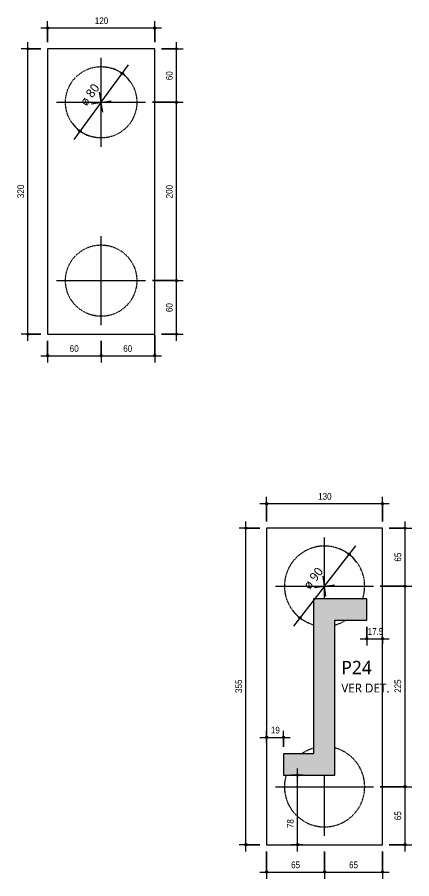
# Model space of a CAD drawing. Extents: x -2131 to 52870, y -3196 to 88043.
# Drawn here: x 47095 to 47538, y -1032 to -66 of the extents above; entities that cross this region are included whole.
import ezdxf

# ---------------------------------------------------------------- set-up
doc = ezdxf.new("R2010")
doc.units = 0
doc.linetypes.add('Hidden', pattern=[0.714375, 0.47625, -0.238125])
doc.linetypes.add('Traço', pattern=[0.635, 0.3175, -0.3175])
for name, color, linetype, lineweight in [('A-ANNO-DIMS', 7, 'Continuous', 9), ('A-ANNO-DIMS-50', 7, 'Continuous', 9), ('A-DETL-GENF', 7, 'Continuous', 18), ('G-ANNO-TEXT', 7, 'Continuous', 9), ('S-FNDN', 7, 'Continuous', 25), ('S-FNDN-HDLN', 7, 'Traço', 18)]:
    doc.layers.add(name, color=color, linetype=linetype, lineweight=lineweight)
doc.layers.add('A-DETL', color=7, linetype='Continuous', lineweight=18, true_color=0x00a600)
doc.styles.add('Fira Sans', font='', dxfattribs={"width": 0.9, "height": 7.5})
doc.styles.add('Gadugi', font='gadugi.ttf', dxfattribs={"height": 15})
doc.styles.add('Gadugi_3', font='gadugi.ttf', dxfattribs={"height": 10})
doc.styles.get('Fira Sans').set_extended_font_data('Fira Sans')
doc.dimstyles.new('PED_1_5mm_ESQ_1', dxfattribs={"dimscale": 30.48, "dimtxt": 10.229846, "dimasz": 0.328084, "dimexe": 0.246063, "dimexo": 0.246063, "dimgap": 0.049213, "dimtad": 1, "dimdec": 1, "dimrnd": 0.5, "dimdsep": 46, "dimtxsty": 'Fira Sans', "dimblk1": 'DOTSMALL', "dimblk2": 'DOTSMALL', "dimsah": 1, "dimcen": 0.09, "dimdle": 0.246063, "dimazin": 0, "dimtfac": 1, "dimtdec": 4, "dimtix": 1, "dimtmove": 0, "dimatfit": 3, "dimfxl": 1, "dimtvp": 1, "dimtolj": 1, "dimtzin": 0, "dimarcsym": 2})
doc.dimstyles.new('PED_1_5mm_ESQ_2', dxfattribs={"dimscale": 30.48, "dimtxt": 10.229846, "dimasz": 0.328084, "dimexe": 0.246063, "dimexo": 0.246063, "dimgap": 0.049213, "dimtad": 1, "dimdec": 1, "dimrnd": 0.5, "dimdsep": 46, "dimtxsty": 'Fira Sans', "dimblk1": 'DOTSMALL', "dimblk2": 'DOTSMALL', "dimsah": 1, "dimcen": 0.09, "dimdle": 0.246063, "dimazin": 0, "dimtfac": 1, "dimtdec": 4, "dimtix": 1, "dimtmove": 2, "dimatfit": 3, "dimfxl": 1, "dimtvp": 1, "dimtolj": 1, "dimtzin": 0, "dimarcsym": 2})
doc.dimstyles.new('PED_Diâmetro_-_2_5_mm_GADUGI', dxfattribs={"dimscale": 30.48, "dimtxt": 10.371623, "dimasz": 0.328084, "dimexe": 0.393701, "dimexo": 0, "dimgap": 0.246063, "dimtad": 1, "dimjust": 3, "dimrnd": 0.01, "dimdsep": 46, "dimtxsty": 'Gadugi_3', "dimblk1": 'DOTSMALL', "dimblk2": 'DOTSMALL', "dimsah": 1, "dimcen": 0.09, "dimdle": 0.393701, "dimazin": 0, "dimtfac": 1, "dimtdec": 4, "dimtix": 1, "dimtmove": 0, "dimatfit": 2, "dimfxl": 1, "dimtvp": 1, "dimtolj": 1, "dimtzin": 0, "dimarcsym": 2})

# ---------------------------------------------------------------- blocks, each defined once
blk = doc.blocks.new('PED_BLRET-2EST_R01_2019 - 320x120x150-3763704-DT09 - BL280_TERREO_')
at = {"layer": 'S-FNDN', "linetype": 'Hidden', "lineweight": 18}
for p, q in [((-105, 50), (-105, -50)), ((95, 50), (95, -50)), ((-155, 0), (-55, 0)), ((45, 0), (145, 0))]:
    blk.add_line(p, q, dxfattribs=at)
at = {"layer": 'S-FNDN-HDLN'}
for centre in [(-105, 0), (95, 0)]:
    blk.add_circle(centre, 40, dxfattribs=at)
blk = doc.blocks.new('PED_BLRET-2EST_R01_2019 - 355x130x170-3763702-DT09 - BL290 _TERREO_')
at = {"layer": 'S-FNDN', "linetype": 'Hidden', "lineweight": 18}
for p, q in [((-117.5, 55), (-117.5, -55)), ((107.5, 55), (107.5, -55)), ((-172.5, 0), (-104.44, 0)), ((93.13, 0), (162.5, 0))]:
    blk.add_line(p, q, dxfattribs=at)
at = {"layer": 'S-FNDN-HDLN'}
for centre, start, end in [((-117.5, 0), 73.05071, 344.91145), ((107.5, 0), 360, 164.07672), ((-117.5, 0), 15.98928, 34.22868), ((107.5, 0), 251.36396, 360), ((107.5, 0), 195.04313, 211.27019)]:
    blk.add_arc(centre, 45, start, end, dxfattribs=at)
blk = doc.blocks.new('DIMBLOCK671-DT09 - BL280_TERREO_')
at = {"layer": 'A-ANNO-DIMS-50', "transparency": 16777216}
h = blk.add_hatch(color=256, dxfattribs=at)
edge = h.paths.add_edge_path(flags=0)
edge.add_arc((47107.33, -101.38), 1.25, 0, 360)
h = blk.add_hatch(color=256, dxfattribs=at)
edge = h.paths.add_edge_path(flags=0)
edge.add_arc((47107.33, -421.38), 1.25, 0, 360)
for p, q in [((47107.33, -428.88), (47107.33, -93.88)), ((47121.94, -101.38), (47099.83, -101.38)), ((47107.33, -101.38), (47121.94, -101.38)), ((47121.94, -421.38), (47099.83, -421.38)), ((47107.33, -421.38), (47121.94, -421.38))]:
    blk.add_line(p, q, dxfattribs=at)
for centre in [(47107.33, -101.38), (47107.33, -421.38)]:
    blk.add_circle(centre, 1.25, dxfattribs=at)
at = {"layer": 'A-ANNO-DIMS-50', "color": 0, "transparency": 16777216, "insert": (47095.44, -268.86), "char_height": 7.5, "width": 17.9416, "attachment_point": 1, "rotation": 90, "line_spacing_factor": 1.049215, "style": 'Fira Sans'}
blk.add_mtext('320', dxfattribs=at)
blk = doc.blocks.new('_DotSmall')
at = {"color": 0, "linetype": 'ByBlock', "const_width": 0.5}
blk.add_lwpolyline([(-0.0625, 0, 1), (0.0625, 0, 1)], format="xyb", close=True, dxfattribs=at)
blk = doc.blocks.new('DIMBLOCK672-DT09 - BL280_TERREO_')
at = {"layer": 'A-ANNO-DIMS-50', "transparency": 16777216}
h = blk.add_hatch(color=256, dxfattribs=at)
edge = h.paths.add_edge_path(flags=0)
edge.add_arc((47129.44, -77.97), 1.25, 0, 360)
h = blk.add_hatch(color=256, dxfattribs=at)
edge = h.paths.add_edge_path(flags=0)
edge.add_arc((47249.44, -77.97), 1.25, 0, 360)
for p, q in [((47129.44, -93.88), (47129.44, -70.47)), ((47249.44, -93.88), (47249.44, -70.47)), ((47121.94, -77.97), (47256.94, -77.97)), ((47129.44, -77.97), (47129.44, -93.88)), ((47249.44, -77.97), (47249.44, -93.88))]:
    blk.add_line(p, q, dxfattribs=at)
for centre in [(47129.44, -77.97), (47249.44, -77.97)]:
    blk.add_circle(centre, 1.25, dxfattribs=at)
at = {"layer": 'A-ANNO-DIMS-50', "color": 0, "transparency": 16777216, "insert": (47182.29, -66.09), "char_height": 7.5, "width": 17.1547, "attachment_point": 1, "line_spacing_factor": 1.049215, "style": 'Fira Sans'}
blk.add_mtext('120', dxfattribs=at)
blk = doc.blocks.new('DIMBLOCK673-DT09 - BL280_TERREO_')
at = {"layer": 'A-ANNO-DIMS-50', "transparency": 16777216}
h = blk.add_hatch(color=256, dxfattribs=at)
edge = h.paths.add_edge_path(flags=0)
edge.add_arc((47129.44, -445.61), 1.25, 0, 360)
h = blk.add_hatch(color=256, dxfattribs=at)
edge = h.paths.add_edge_path(flags=0)
edge.add_arc((47189.44, -445.61), 1.25, 0, 360)
for p, q in [((47129.44, -428.88), (47129.44, -453.11)), ((47129.44, -445.61), (47129.44, -428.88)), ((47189.44, -428.88), (47189.44, -453.11)), ((47189.44, -445.61), (47189.44, -428.88)), ((47121.94, -445.61), (47189.44, -445.61))]:
    blk.add_line(p, q, dxfattribs=at)
for centre in [(47129.44, -445.61), (47189.44, -445.61)]:
    blk.add_circle(centre, 1.25, dxfattribs=at)
at = {"layer": 'A-ANNO-DIMS-50', "color": 0, "transparency": 16777216, "insert": (47154.19, -433.73), "char_height": 7.5, "width": 12.5906, "attachment_point": 1, "line_spacing_factor": 1.049215, "style": 'Fira Sans'}
blk.add_mtext('60', dxfattribs=at)
blk = doc.blocks.new('DIMBLOCK674-DT09 - BL280_TERREO_')
at = {"layer": 'A-ANNO-DIMS-50', "transparency": 16777216}
h = blk.add_hatch(color=256, dxfattribs=at)
edge = h.paths.add_edge_path(flags=0)
edge.add_arc((47189.44, -445.61), 1.25, 0, 360)
h = blk.add_hatch(color=256, dxfattribs=at)
edge = h.paths.add_edge_path(flags=0)
edge.add_arc((47249.44, -445.61), 1.25, 0, 360)
for p, q in [((47249.44, -422.49), (47249.44, -453.11)), ((47249.44, -445.61), (47249.44, -422.49)), ((47189.44, -428.88), (47189.44, -453.11)), ((47189.44, -445.61), (47189.44, -428.88)), ((47189.44, -445.61), (47256.94, -445.61))]:
    blk.add_line(p, q, dxfattribs=at)
for centre in [(47189.44, -445.61), (47249.44, -445.61)]:
    blk.add_circle(centre, 1.25, dxfattribs=at)
at = {"layer": 'A-ANNO-DIMS-50', "color": 0, "transparency": 16777216, "insert": (47214.19, -433.73), "char_height": 7.5, "width": 12.5906, "attachment_point": 1, "line_spacing_factor": 1.049215, "style": 'Fira Sans'}
blk.add_mtext('60', dxfattribs=at)
blk = doc.blocks.new('DIMBLOCK675-DT09 - BL280_TERREO_')
at = {"layer": 'A-ANNO-DIMS-50', "transparency": 16777216}
h = blk.add_hatch(color=256, dxfattribs=at)
edge = h.paths.add_edge_path(flags=0)
edge.add_arc((47273.93, -361.38), 1.25, 0, 360)
h = blk.add_hatch(color=256, dxfattribs=at)
edge = h.paths.add_edge_path(flags=0)
edge.add_arc((47273.93, -421.38), 1.25, 0, 360)
for p, q in [((47246.94, -361.38), (47281.43, -361.38)), ((47273.93, -361.38), (47246.94, -361.38)), ((47273.93, -428.88), (47273.93, -361.38)), ((47256.94, -421.38), (47281.43, -421.38)), ((47273.93, -421.38), (47256.94, -421.38))]:
    blk.add_line(p, q, dxfattribs=at)
for centre in [(47273.93, -361.38), (47273.93, -421.38)]:
    blk.add_circle(centre, 1.25, dxfattribs=at)
at = {"layer": 'A-ANNO-DIMS-50', "color": 0, "transparency": 16777216, "insert": (47262.05, -396.63), "char_height": 7.5, "width": 12.5906, "attachment_point": 1, "rotation": 90, "line_spacing_factor": 1.049215, "style": 'Fira Sans'}
blk.add_mtext('60', dxfattribs=at)
blk = doc.blocks.new('DIMBLOCK676-DT09 - BL280_TERREO_')
at = {"layer": 'A-ANNO-DIMS-50', "transparency": 16777216}
h = blk.add_hatch(color=256, dxfattribs=at)
edge = h.paths.add_edge_path(flags=0)
edge.add_arc((47273.93, -161.38), 1.25, 0, 360)
h = blk.add_hatch(color=256, dxfattribs=at)
edge = h.paths.add_edge_path(flags=0)
edge.add_arc((47273.93, -361.38), 1.25, 0, 360)
for p, q in [((47246.94, -161.38), (47281.43, -161.38)), ((47273.93, -161.38), (47246.94, -161.38)), ((47273.93, -361.38), (47273.93, -161.38)), ((47246.94, -361.38), (47281.43, -361.38)), ((47273.93, -361.38), (47246.94, -361.38))]:
    blk.add_line(p, q, dxfattribs=at)
for centre in [(47273.93, -161.38), (47273.93, -361.38)]:
    blk.add_circle(centre, 1.25, dxfattribs=at)
at = {"layer": 'A-ANNO-DIMS-50', "color": 0, "transparency": 16777216, "insert": (47262.05, -269.12), "char_height": 7.5, "width": 18.5711, "attachment_point": 1, "rotation": 90, "line_spacing_factor": 1.049215, "style": 'Fira Sans'}
blk.add_mtext('200', dxfattribs=at)
blk = doc.blocks.new('DIMBLOCK677-DT09 - BL280_TERREO_')
at = {"layer": 'A-ANNO-DIMS-50', "transparency": 16777216}
h = blk.add_hatch(color=256, dxfattribs=at)
edge = h.paths.add_edge_path(flags=0)
edge.add_arc((47273.93, -101.38), 1.25, 0, 360)
h = blk.add_hatch(color=256, dxfattribs=at)
edge = h.paths.add_edge_path(flags=0)
edge.add_arc((47273.93, -161.38), 1.25, 0, 360)
for p, q in [((47273.93, -161.38), (47273.93, -93.88)), ((47256.94, -101.38), (47281.43, -101.38)), ((47273.93, -101.38), (47256.94, -101.38)), ((47246.94, -161.38), (47281.43, -161.38)), ((47273.93, -161.38), (47246.94, -161.38))]:
    blk.add_line(p, q, dxfattribs=at)
for centre in [(47273.93, -101.38), (47273.93, -161.38)]:
    blk.add_circle(centre, 1.25, dxfattribs=at)
at = {"layer": 'A-ANNO-DIMS-50', "color": 0, "transparency": 16777216, "insert": (47262.05, -136.63), "char_height": 7.5, "width": 12.5906, "attachment_point": 1, "rotation": 90, "line_spacing_factor": 1.049215, "style": 'Fira Sans'}
blk.add_mtext('60', dxfattribs=at)
blk = doc.blocks.new('DIMBLOCK678-DT09 - BL280_TERREO_')
at = {"layer": 'A-ANNO-DIMS-50', "transparency": 16777216}
h = blk.add_hatch(color=256, dxfattribs=at)
edge = h.paths.add_edge_path(flags=0)
edge.add_arc((47213.13, -129.16), 1.25, 0, 360)
h = blk.add_hatch(color=256, dxfattribs=at)
edge = h.paths.add_edge_path(flags=0)
edge.add_arc((47165.74, -193.61), 1.25, 0, 360)
for p, q in [((47189.44, -161.38), (47220.24, -119.49)), ((47191.14, -172.57), (47187.73, -150.2)), ((47189.44, -161.38), (47158.63, -203.27)), ((47178.25, -163.09), (47200.62, -159.68))]:
    blk.add_line(p, q, dxfattribs=at)
for centre in [(47213.13, -129.16), (47165.74, -193.61)]:
    blk.add_circle(centre, 1.25, dxfattribs=at)
for start, end in [(36.48093, 70.8584), (216.48093, 250.8584)]:
    blk.add_arc((47189.44, -161.38), 40, start, end, dxfattribs=at)
at = {"layer": 'A-ANNO-DIMS-50', "color": 0, "transparency": 16777216, "insert": (47164.71, -160.29), "char_height": 10, "width": 33.0532, "attachment_point": 1, "rotation": 53.66967, "line_spacing_factor": 1.02016, "style": 'Gadugi_3'}
blk.add_mtext('ø 80', dxfattribs=at)
blk = doc.blocks.new('DIMBLOCK679-DT09 - BL290 _TERREO_')
at = {"layer": 'A-ANNO-DIMS-50', "transparency": 16777216}
h = blk.add_hatch(color=256, dxfattribs=at)
edge = h.paths.add_edge_path(flags=0)
edge.add_arc((47351.79, -639.01), 1.25, 0, 360)
h = blk.add_hatch(color=256, dxfattribs=at)
edge = h.paths.add_edge_path(flags=0)
edge.add_arc((47351.79, -994.01), 1.25, 0, 360)
for p, q in [((47351.79, -1001.51), (47351.79, -631.51)), ((47367.44, -639.01), (47344.29, -639.01)), ((47351.79, -639.01), (47367.44, -639.01)), ((47367.44, -994.01), (47344.29, -994.01)), ((47351.79, -994.01), (47367.44, -994.01))]:
    blk.add_line(p, q, dxfattribs=at)
for centre in [(47351.79, -639.01), (47351.79, -994.01)]:
    blk.add_circle(centre, 1.25, dxfattribs=at)
at = {"layer": 'A-ANNO-DIMS-50', "color": 0, "transparency": 16777216, "insert": (47339.9, -823.79), "char_height": 7.5, "width": 17.4694, "attachment_point": 1, "rotation": 90, "line_spacing_factor": 1.049215, "style": 'Fira Sans'}
blk.add_mtext('355', dxfattribs=at)
blk = doc.blocks.new('DIMBLOCK680-DT09 - BL290 _TERREO_')
at = {"layer": 'A-ANNO-DIMS-50', "transparency": 16777216}
h = blk.add_hatch(color=256, dxfattribs=at)
edge = h.paths.add_edge_path(flags=0)
edge.add_arc((47374.94, -611.42), 1.25, 0, 360)
h = blk.add_hatch(color=256, dxfattribs=at)
edge = h.paths.add_edge_path(flags=0)
edge.add_arc((47504.94, -611.42), 1.25, 0, 360)
for p, q in [((47374.94, -631.51), (47374.94, -603.92)), ((47504.94, -631.51), (47504.94, -603.92)), ((47367.44, -611.42), (47512.44, -611.42)), ((47374.94, -611.42), (47374.94, -631.51)), ((47504.94, -611.42), (47504.94, -631.51))]:
    blk.add_line(p, q, dxfattribs=at)
for centre in [(47374.94, -611.42), (47504.94, -611.42)]:
    blk.add_circle(centre, 1.25, dxfattribs=at)
at = {"layer": 'A-ANNO-DIMS-50', "color": 0, "transparency": 16777216, "insert": (47432.72, -599.54), "char_height": 7.5, "width": 17.312, "attachment_point": 1, "line_spacing_factor": 1.049215, "style": 'Fira Sans'}
blk.add_mtext('130', dxfattribs=at)
blk = doc.blocks.new('DIMBLOCK681-DT09 - BL290 _TERREO_')
at = {"layer": 'A-ANNO-DIMS-50', "transparency": 16777216}
h = blk.add_hatch(color=256, dxfattribs=at)
edge = h.paths.add_edge_path(flags=0)
edge.add_arc((47374.94, -1024.68), 1.25, 0, 360)
h = blk.add_hatch(color=256, dxfattribs=at)
edge = h.paths.add_edge_path(flags=0)
edge.add_arc((47439.94, -1024.68), 1.25, 0, 360)
for p, q in [((47374.94, -1001.51), (47374.94, -1032.18)), ((47374.94, -1024.68), (47374.94, -1001.51)), ((47439.94, -1001.51), (47439.94, -1032.18)), ((47439.94, -1024.68), (47439.94, -1001.51)), ((47367.44, -1024.68), (47439.94, -1024.68))]:
    blk.add_line(p, q, dxfattribs=at)
for centre in [(47374.94, -1024.68), (47439.94, -1024.68)]:
    blk.add_circle(centre, 1.25, dxfattribs=at)
at = {"layer": 'A-ANNO-DIMS-50', "color": 0, "transparency": 16777216, "insert": (47402.45, -1012.79), "char_height": 7.5, "width": 11.9611, "attachment_point": 1, "line_spacing_factor": 1.049215, "style": 'Fira Sans'}
blk.add_mtext('65', dxfattribs=at)
blk = doc.blocks.new('DIMBLOCK682-DT09 - BL290 _TERREO_')
at = {"layer": 'A-ANNO-DIMS-50', "transparency": 16777216}
h = blk.add_hatch(color=256, dxfattribs=at)
edge = h.paths.add_edge_path(flags=0)
edge.add_arc((47439.94, -1024.68), 1.25, 0, 360)
h = blk.add_hatch(color=256, dxfattribs=at)
edge = h.paths.add_edge_path(flags=0)
edge.add_arc((47504.94, -1024.68), 1.25, 0, 360)
for p, q in [((47439.94, -1001.51), (47439.94, -1032.18)), ((47439.94, -1024.68), (47439.94, -1001.51)), ((47504.94, -1001.51), (47504.94, -1032.18)), ((47504.94, -1024.68), (47504.94, -1001.51)), ((47439.94, -1024.68), (47512.44, -1024.68))]:
    blk.add_line(p, q, dxfattribs=at)
for centre in [(47439.94, -1024.68), (47504.94, -1024.68)]:
    blk.add_circle(centre, 1.25, dxfattribs=at)
at = {"layer": 'A-ANNO-DIMS-50', "color": 0, "transparency": 16777216, "insert": (47467.45, -1012.79), "char_height": 7.5, "width": 11.9611, "attachment_point": 1, "line_spacing_factor": 1.049215, "style": 'Fira Sans'}
blk.add_mtext('65', dxfattribs=at)
blk = doc.blocks.new('DIMBLOCK683-DT09 - BL290 _TERREO_')
at = {"layer": 'A-ANNO-DIMS-50', "transparency": 16777216}
h = blk.add_hatch(color=256, dxfattribs=at)
edge = h.paths.add_edge_path(flags=0)
edge.add_arc((47530.22, -929.01), 1.25, 0, 360)
h = blk.add_hatch(color=256, dxfattribs=at)
edge = h.paths.add_edge_path(flags=0)
edge.add_arc((47530.22, -994.01), 1.25, 0, 360)
for p, q in [((47502.44, -929.01), (47537.72, -929.01)), ((47530.22, -929.01), (47502.44, -929.01)), ((47530.22, -1001.51), (47530.22, -929.01)), ((47512.44, -994.01), (47537.72, -994.01)), ((47530.22, -994.01), (47512.44, -994.01))]:
    blk.add_line(p, q, dxfattribs=at)
for centre in [(47530.22, -929.01), (47530.22, -994.01)]:
    blk.add_circle(centre, 1.25, dxfattribs=at)
at = {"layer": 'A-ANNO-DIMS-50', "color": 0, "transparency": 16777216, "insert": (47518.33, -966.5), "char_height": 7.5, "width": 11.9611, "attachment_point": 1, "rotation": 90, "line_spacing_factor": 1.049215, "style": 'Fira Sans'}
blk.add_mtext('65', dxfattribs=at)
blk = doc.blocks.new('DIMBLOCK684-DT09 - BL290 _TERREO_')
at = {"layer": 'A-ANNO-DIMS-50', "transparency": 16777216}
h = blk.add_hatch(color=256, dxfattribs=at)
edge = h.paths.add_edge_path(flags=0)
edge.add_arc((47530.22, -704.01), 1.25, 0, 360)
h = blk.add_hatch(color=256, dxfattribs=at)
edge = h.paths.add_edge_path(flags=0)
edge.add_arc((47530.22, -929.01), 1.25, 0, 360)
for p, q in [((47502.44, -704.01), (47537.72, -704.01)), ((47530.22, -704.01), (47502.44, -704.01)), ((47530.22, -929.01), (47530.22, -704.01)), ((47502.44, -929.01), (47537.72, -929.01)), ((47530.22, -929.01), (47502.44, -929.01))]:
    blk.add_line(p, q, dxfattribs=at)
for centre in [(47530.22, -704.01), (47530.22, -929.01)]:
    blk.add_circle(centre, 1.25, dxfattribs=at)
at = {"layer": 'A-ANNO-DIMS-50', "color": 0, "transparency": 16777216, "insert": (47518.33, -823.66), "char_height": 7.5, "width": 17.1547, "attachment_point": 1, "rotation": 90, "line_spacing_factor": 1.049215, "style": 'Fira Sans'}
blk.add_mtext('225', dxfattribs=at)
blk = doc.blocks.new('DIMBLOCK685-DT09 - BL290 _TERREO_')
at = {"layer": 'A-ANNO-DIMS-50', "transparency": 16777216}
h = blk.add_hatch(color=256, dxfattribs=at)
edge = h.paths.add_edge_path(flags=0)
edge.add_arc((47530.22, -639.01), 1.25, 0, 360)
h = blk.add_hatch(color=256, dxfattribs=at)
edge = h.paths.add_edge_path(flags=0)
edge.add_arc((47530.22, -704.01), 1.25, 0, 360)
for p, q in [((47530.22, -704.01), (47530.22, -631.51)), ((47512.44, -639.01), (47537.72, -639.01)), ((47530.22, -639.01), (47512.44, -639.01)), ((47502.44, -704.01), (47537.72, -704.01)), ((47530.22, -704.01), (47502.44, -704.01))]:
    blk.add_line(p, q, dxfattribs=at)
for centre in [(47530.22, -639.01), (47530.22, -704.01)]:
    blk.add_circle(centre, 1.25, dxfattribs=at)
at = {"layer": 'A-ANNO-DIMS-50', "color": 0, "transparency": 16777216, "insert": (47518.33, -676.5), "char_height": 7.5, "width": 11.9611, "attachment_point": 1, "rotation": 90, "line_spacing_factor": 1.049215, "style": 'Fira Sans'}
blk.add_mtext('65', dxfattribs=at)
blk = doc.blocks.new('DIMBLOCK686-DT09 - BL290 _TERREO_')
at = {"layer": 'A-ANNO-DIMS-50', "transparency": 16777216}
h = blk.add_hatch(color=256, dxfattribs=at)
edge = h.paths.add_edge_path(flags=0)
edge.add_arc((47467.51, -668.45), 1.25, 0, 360)
h = blk.add_hatch(color=256, dxfattribs=at)
edge = h.paths.add_edge_path(flags=0)
edge.add_arc((47412.37, -739.58), 1.25, 0, 360)
for p, q in [((47439.94, -704.01), (47474.86, -658.97)), ((47441.36, -715.24), (47438.52, -692.79)), ((47439.94, -704.01), (47405.01, -749.06)), ((47428.71, -705.43), (47451.16, -702.59))]:
    blk.add_line(p, q, dxfattribs=at)
for centre in [(47467.51, -668.45), (47412.37, -739.58)]:
    blk.add_circle(centre, 1.25, dxfattribs=at)
for start, end in [(36.93591, 67.49366), (216.93591, 247.49366)]:
    blk.add_arc((47439.94, -704.01), 45, start, end, dxfattribs=at)
at = {"layer": 'A-ANNO-DIMS-50', "color": 0, "transparency": 16777216, "insert": (47415.25, -702.3), "char_height": 10, "width": 33.0532, "attachment_point": 1, "rotation": 52.21479, "line_spacing_factor": 1.02016, "style": 'Gadugi_3'}
blk.add_mtext('ø 90', dxfattribs=at)
blk = doc.blocks.new('DIMBLOCK687-DT09 - BL290 _TERREO_')
at = {"layer": 'A-ANNO-DIMS-50', "transparency": 16777216}
h = blk.add_hatch(color=256, dxfattribs=at)
edge = h.paths.add_edge_path(flags=0)
edge.add_arc((47374.94, -873.63), 1.25, 0, 360)
h = blk.add_hatch(color=256, dxfattribs=at)
edge = h.paths.add_edge_path(flags=0)
edge.add_arc((47393.85, -873.63), 1.25, 0, 360)
for p, q in [((47374.94, -879.36), (47374.94, -866.13)), ((47393.85, -884.39), (47393.85, -866.13)), ((47367.44, -873.63), (47401.35, -873.63)), ((47374.94, -873.63), (47374.94, -879.36)), ((47393.85, -873.63), (47393.85, -884.39))]:
    blk.add_line(p, q, dxfattribs=at)
for centre in [(47374.94, -873.63), (47393.85, -873.63)]:
    blk.add_circle(centre, 1.25, dxfattribs=at)
at = {"layer": 'A-ANNO-DIMS-50', "color": 0, "transparency": 16777216, "insert": (47379.74, -861.74), "char_height": 7.5, "width": 11.1741, "attachment_point": 1, "line_spacing_factor": 1.049215, "style": 'Fira Sans'}
blk.add_mtext('19', dxfattribs=at)
blk = doc.blocks.new('DIMBLOCK688-DT09 - BL290 _TERREO_')
at = {"layer": 'A-ANNO-DIMS-50', "transparency": 16777216}
h = blk.add_hatch(color=256, dxfattribs=at)
edge = h.paths.add_edge_path(flags=0)
edge.add_arc((47409.69, -915.95), 1.25, 0, 360)
h = blk.add_hatch(color=256, dxfattribs=at)
edge = h.paths.add_edge_path(flags=0)
edge.add_arc((47409.69, -994.01), 1.25, 0, 360)
for p, q in [((47415.42, -915.95), (47402.19, -915.95)), ((47409.69, -1001.51), (47409.69, -908.45)), ((47409.69, -915.95), (47415.42, -915.95)), ((47415.42, -994.01), (47402.19, -994.01)), ((47409.69, -994.01), (47415.42, -994.01))]:
    blk.add_line(p, q, dxfattribs=at)
for centre in [(47409.69, -915.95), (47409.69, -994.01)]:
    blk.add_circle(centre, 1.25, dxfattribs=at)
at = {"layer": 'A-ANNO-DIMS-50', "color": 0, "transparency": 16777216, "insert": (47397.81, -975.38), "char_height": 7.5, "width": 11.4889, "attachment_point": 1, "rotation": 90, "line_spacing_factor": 1.049215, "style": 'Fira Sans'}
blk.add_mtext('78', dxfattribs=at)
blk = doc.blocks.new('DIMBLOCK689-DT09 - BL290 _TERREO_')
at = {"layer": 'A-ANNO-DIMS-50', "transparency": 16777216}
h = blk.add_hatch(color=256, dxfattribs=at)
edge = h.paths.add_edge_path(flags=0)
edge.add_arc((47487.35, -763), 1.25, 0, 360)
h = blk.add_hatch(color=256, dxfattribs=at)
edge = h.paths.add_edge_path(flags=0)
edge.add_arc((47504.94, -763), 1.25, 0, 360)
for p, q in [((47487.35, -749.82), (47487.35, -770.5)), ((47487.35, -763), (47487.35, -749.82)), ((47479.85, -763), (47512.44, -763)), ((47504.94, -768.73), (47504.94, -755.5)), ((47504.94, -763), (47504.94, -768.73))]:
    blk.add_line(p, q, dxfattribs=at)
for centre in [(47487.35, -763), (47504.94, -763)]:
    blk.add_circle(centre, 1.25, dxfattribs=at)
at = {"layer": 'A-ANNO-DIMS-50', "color": 0, "transparency": 16777216, "insert": (47488.27, -751.11), "char_height": 7.5, "width": 18.8859, "attachment_point": 1, "line_spacing_factor": 1.049215, "style": 'Fira Sans'}
blk.add_mtext('17.5', dxfattribs=at)

msp = doc.modelspace()

# ---------------------------------------------------------------- hatches: boundary and pattern name
at = {"layer": 'A-DETL-GENF', "true_color": 0x808080}
msp.add_hatch(color=8, dxfattribs=at).paths.add_polyline_path([(47427.599, -915.949), (47451.599, -915.949), (47451.599, -742.317), (47487.349, -742.317), (47487.349, -718.385), (47427.599, -718.385), (47427.599, -891.885), (47393.849, -891.885), (47393.849, -915.949)], flags=0)

# ---------------------------------------------------------------- linework, layer by layer
at = {"layer": 'A-DETL', "color": 7}
for p, q in [((47487.349, -718.385), (47427.599, -718.385)), ((47427.599, -718.385), (47427.599, -891.885)), ((47487.349, -742.317), (47487.349, -718.385)), ((47451.599, -915.949), (47451.599, -742.317)), ((47451.599, -742.317), (47487.349, -742.317)), ((47393.849, -891.885), (47393.849, -915.949)), ((47427.599, -891.885), (47393.849, -891.885)), ((47393.849, -915.949), (47451.599, -915.949))]:
    msp.add_line(p, q, dxfattribs=at)
at = {"layer": 'S-FNDN', "lineweight": 18}
for p, q in [((47129.437, -101.381), (47129.437, -421.381)), ((47249.437, -101.381), (47129.437, -101.381)), ((47249.437, -421.381), (47249.437, -101.381)), ((47129.437, -421.381), (47249.437, -421.381)), ((47374.938, -639.014), (47374.938, -994.014)), ((47504.938, -639.014), (47374.938, -639.014)), ((47504.938, -994.014), (47504.938, -639.014)), ((47374.938, -994.014), (47504.938, -994.014))]:
    msp.add_line(p, q, dxfattribs=at)

# ---------------------------------------------------------------- block references
at = {"layer": 'S-FNDN', "linetype": 'Hidden', "lineweight": 18}
for name, p, rotation in [('PED_BLRET-2EST_R01_2019 - 320x120x150-3763704-DT09 - BL280_TERREO_', (47189.437, -256.381), 89.99999999999991), ('PED_BLRET-2EST_R01_2019 - 355x130x170-3763702-DT09 - BL290 _TERREO_', (47439.938, -811.514), 89.9999999999999)]:
    msp.add_blockref(name, p, dxfattribs=dict(at, rotation=rotation))

# ---------------------------------------------------------------- texts
at = {"layer": 'G-ANNO-TEXT', "attachment_point": 1}
for s, insert, char_height, width, style in [('P24', (47458.725, -787.816), 15, 42.48944, 'Gadugi'), ('VER DET.', (47458.725, -813.272), 10, 68.54428, 'Gadugi_3')]:
    msp.add_mtext(s, dxfattribs=dict(at, insert=insert, char_height=char_height, width=width, style=style))

# ---------------------------------------------------------------- dimensions: what is measured, and where the dimension line sits
at = {"layer": 'A-ANNO-DIMS'}
for base, p1, p2, override, picture, middle in [((47249.437, -77.972), (47129.437, -101.381), (47249.437, -101.381), {"dimpost": '<>', "dimfxl": 120}, 'DIMBLOCK672-DT09 - BL280_TERREO_', (47189.437, -72.657)), ((47249.437, -445.613), (47189.437, -421.381), (47249.437, -414.994), {"dimpost": '<>', "dimfxl": 60.338967}, 'DIMBLOCK674-DT09 - BL280_TERREO_', (47219.437, -440.298)), ((47189.437, -445.613), (47129.437, -421.381), (47189.437, -421.381), {"dimpost": '<>', "dimfxl": 60}, 'DIMBLOCK673-DT09 - BL280_TERREO_', (47159.437, -440.298)), ((47504.938, -611.421), (47374.938, -639.014), (47504.938, -639.014), {"dimpost": '<>', "dimfxl": 130}, 'DIMBLOCK680-DT09 - BL290 _TERREO_', (47439.938, -606.105)), ((47504.938, -762.996), (47487.349, -742.317), (47504.938, -761.228), {"dimpost": '<>', "dimfxl": 25.826775}, 'DIMBLOCK689-DT09 - BL290 _TERREO_', (47496.144, -757.681)), ((47393.849, -873.627), (47374.938, -871.859), (47393.849, -891.885), {"dimpost": '<>', "dimfxl": 27.543886}, 'DIMBLOCK687-DT09 - BL290 _TERREO_', (47384.394, -868.257)), ((47439.938, -1024.677), (47374.938, -994.014), (47439.938, -994.014), {"dimpost": '<>', "dimfxl": 65}, 'DIMBLOCK681-DT09 - BL290 _TERREO_', (47407.438, -1019.361)), ((47504.938, -1024.677), (47439.938, -994.014), (47504.938, -994.014), {"dimpost": '<>', "dimfxl": 65}, 'DIMBLOCK682-DT09 - BL290 _TERREO_', (47472.438, -1019.361))]:
    dim = msp.add_linear_dim(base=base, p1=p1, p2=p2, dimstyle='PED_1_5mm_ESQ_1', override=override, dxfattribs=at)
    dim.commit()
    dim.dimension.update_dxf_attribs({"geometry": picture, "text_midpoint": middle})
for base, p1, p2, override, picture, middle in [((47107.327, -101.381), (47129.437, -421.381), (47129.437, -101.381), {"dimpost": '<>', "dimfxl": 320}, 'DIMBLOCK671-DT09 - BL280_TERREO_', (47102.011, -261.381)), ((47273.931, -101.381), (47239.437, -161.381), (47249.437, -101.381), {"dimpost": '<>', "dimfxl": 60.827625}, 'DIMBLOCK677-DT09 - BL280_TERREO_', (47268.616, -131.381)), ((47273.931, -161.381), (47239.437, -361.381), (47239.437, -161.381), {"dimpost": '<>', "dimfxl": 200}, 'DIMBLOCK676-DT09 - BL280_TERREO_', (47268.616, -261.381)), ((47273.931, -361.381), (47249.437, -421.381), (47239.437, -361.381), {"dimpost": '<>', "dimfxl": 60.827625}, 'DIMBLOCK675-DT09 - BL280_TERREO_', (47268.616, -391.381)), ((47351.789, -639.014), (47374.938, -994.014), (47374.938, -639.014), {"dimpost": '<>', "dimfxl": 355}, 'DIMBLOCK679-DT09 - BL290 _TERREO_', (47346.474, -816.514)), ((47530.217, -639.014), (47494.938, -704.014), (47504.938, -639.014), {"dimpost": '<>', "dimfxl": 65.764732}, 'DIMBLOCK685-DT09 - BL290 _TERREO_', (47524.902, -671.514)), ((47530.217, -704.014), (47494.938, -929.014), (47494.938, -704.014), {"dimpost": '<>', "dimfxl": 225}, 'DIMBLOCK684-DT09 - BL290 _TERREO_', (47524.902, -816.514)), ((47530.217, -929.014), (47504.938, -994.014), (47494.938, -929.014), {"dimpost": '<>', "dimfxl": 65.764732}, 'DIMBLOCK683-DT09 - BL290 _TERREO_', (47524.902, -961.514))]:
    dim = msp.add_linear_dim(base=base, p1=p1, p2=p2, angle=90, dimstyle='PED_1_5mm_ESQ_1', override=override, dxfattribs=at)
    dim.commit()
    dim.dimension.update_dxf_attribs({"geometry": picture, "text_midpoint": middle})
for p1, p2, picture, middle in [((47213.135, -129.156), (47165.74, -193.605), 'DIMBLOCK678-DT09 - BL280_TERREO_', (47179.069, -153.756)), ((47467.51, -668.45), (47412.367, -739.578), 'DIMBLOCK686-DT09 - BL290 _TERREO_', (47429.767, -696.129))]:
    dim = msp.add_diameter_dim_2p(p1=p1, p2=p2, dimstyle='PED_Diâmetro_-_2_5_mm_GADUGI', override={"dimpost": 'ø<>'}, dxfattribs=at)
    dim.commit()
    dim.dimension.update_dxf_attribs({"geometry": picture, "text_midpoint": middle})
dim = msp.add_linear_dim(base=(47409.691, -915.949), p1=(47407.923, -994.014), p2=(47407.923, -915.949), angle=90, dimstyle='PED_1_5mm_ESQ_2', override={"dimpost": '<>', "dimfxl": 78.064298}, dxfattribs=at)
dim.commit()
dim.dimension.update_dxf_attribs({"geometry": 'DIMBLOCK688-DT09 - BL290 _TERREO_', "text_midpoint": (47402.805, -969.638), "dimtype": 160, "text_rotation": 90})

doc.saveas('drawing.dxf')
